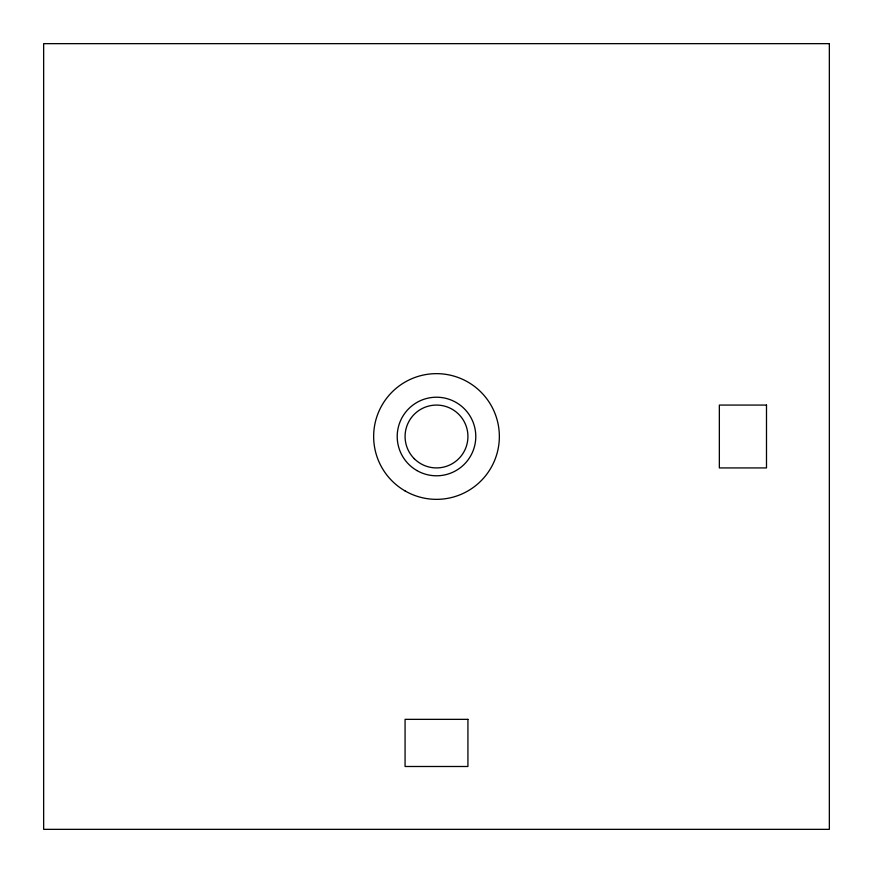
<?xml version="1.0" encoding="UTF-8"?>
<svg xmlns="http://www.w3.org/2000/svg" width="873" height="873" viewBox="0 0 873 873"><rect width="100%" height="100%" fill="white"/><g stroke="black" fill="none" stroke-linecap="round" stroke-linejoin="round"><path stroke-width="1.31" d="M829.35 43.65L43.65 43.65L43.65 829.35L829.35 829.35L829.35 43.65M766.494 405.072L719.352 405.072L719.352 467.928L766.494 467.928L766.494 405.072M467.928 719.352L405.072 719.352L405.072 766.494L467.928 766.494L467.928 719.352M416.858 470.525A39.285 39.285 0 0 0 475.785 436.5A39.285 39.285 0 0 0 416.858 402.475A39.285 39.285 0 0 0 416.858 470.525M414.282 458.718A31.428 31.428 0 0 0 466.859 444.63A31.428 31.428 0 0 0 428.37 406.141A31.428 31.428 0 0 0 414.282 458.718M405.072 490.932A62.856 62.856 0 0 0 499.356 436.5A62.856 62.856 0 0 0 405.072 382.068A62.856 62.856 0 0 0 405.072 490.932"/></g></svg>
